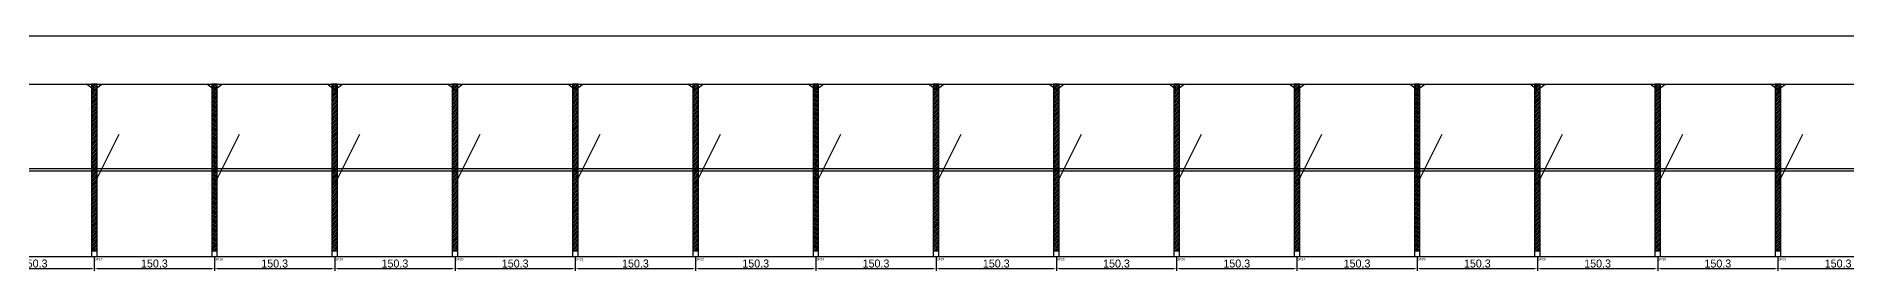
# Model space of a CAD drawing. Header units: metres. Extents: x -30 to 9409, y -25 to 308.
# Drawn here: x 2362 to 4625, y -25 to 268 of the extents above; entities that cross this region are included whole.
import ezdxf

# ---------------------------------------------------------------- set-up
doc = ezdxf.new("R2010")
doc.units = ezdxf.units.M
for name, color, linetype in [('BARRA_ANCORAGEM', 1, 'Continuous'), ('COTA', 241, 'Continuous'), ('GARFOS OK', 3, 'Continuous'), ('NOME DA VIGA', 6, 'Continuous'), ('SARR_7x7', 40, 'Continuous'), ('TIRAS REESCORAMENTO', 252, 'Continuous'), ('VIGAS', 3, 'Continuous')]:
    doc.layers.add(name, color=color, linetype=linetype)
doc.dimstyles.new('EZ DXF', dxfattribs={"dimtxt": 10, "dimasz": 3.5, "dimexe": 3, "dimexo": 1.5, "dimgap": 1, "dimtad": 1, "dimdec": 1, "dimdsep": 46, "dimcen": 2.5, "dimazin": 3, "dimtfac": 1, "dimtmove": 0, "dimatfit": 3})

msp = doc.modelspace()

# ---------------------------------------------------------------- hatches: boundary and pattern name
at = {"layer": 'COTA'}
h = msp.add_hatch(dxfattribs=at)
h.set_pattern_fill('ANSI31', scale=0.5)
h.paths.add_polyline_path([(2431.313952, 0), (2438.313952, 0), (2438.313952, 208), (2431.313952, 208)])
h = msp.add_hatch(dxfattribs=at)
h.set_pattern_fill('ANSI31', scale=0.5)
h.paths.add_polyline_path([(2581.614824, 0), (2588.614824, 0), (2588.614824, 208), (2581.614824, 208)])
h = msp.add_hatch(dxfattribs=at)
h.set_pattern_fill('ANSI31', scale=0.5)
h.paths.add_polyline_path([(2731.915696, 0), (2738.915696, 0), (2738.915696, 208), (2731.915696, 208)])
h = msp.add_hatch(dxfattribs=at)
h.set_pattern_fill('ANSI31', scale=0.5)
h.paths.add_polyline_path([(2882.216568, 0), (2889.216568, 0), (2889.216568, 208), (2882.216568, 208)])
h = msp.add_hatch(dxfattribs=at)
h.set_pattern_fill('ANSI31', scale=0.5)
h.paths.add_polyline_path([(3032.51744, 0), (3039.51744, 0), (3039.51744, 208), (3032.51744, 208)])
h = msp.add_hatch(dxfattribs=at)
h.set_pattern_fill('ANSI31', scale=0.5)
h.paths.add_polyline_path([(3182.818312, 0), (3189.818312, 0), (3189.818312, 208), (3182.818312, 208)])
h = msp.add_hatch(dxfattribs=at)
h.set_pattern_fill('ANSI31', scale=0.5)
h.paths.add_polyline_path([(3333.119184, 0), (3340.119184, 0), (3340.119184, 208), (3333.119184, 208)])
h = msp.add_hatch(dxfattribs=at)
h.set_pattern_fill('ANSI31', scale=0.5)
h.paths.add_polyline_path([(3483.420056, 0), (3490.420056, 0), (3490.420056, 208), (3483.420056, 208)])
h = msp.add_hatch(dxfattribs=at)
h.set_pattern_fill('ANSI31', scale=0.5)
h.paths.add_polyline_path([(3633.720928, 0), (3640.720928, 0), (3640.720928, 208), (3633.720928, 208)])
h = msp.add_hatch(dxfattribs=at)
h.set_pattern_fill('ANSI31', scale=0.5)
h.paths.add_polyline_path([(3784.0218, 0), (3791.0218, 0), (3791.0218, 208), (3784.0218, 208)])
h = msp.add_hatch(dxfattribs=at)
h.set_pattern_fill('ANSI31', scale=0.5)
h.paths.add_polyline_path([(3934.322672, 0), (3941.322672, 0), (3941.322672, 208), (3934.322672, 208)])
h = msp.add_hatch(dxfattribs=at)
h.set_pattern_fill('ANSI31', scale=0.5)
h.paths.add_polyline_path([(4084.623544, 0), (4091.623544, 0), (4091.623544, 208), (4084.623544, 208)])
h = msp.add_hatch(dxfattribs=at)
h.set_pattern_fill('ANSI31', scale=0.5)
h.paths.add_polyline_path([(4234.924416, 0), (4241.924416, 0), (4241.924416, 208), (4234.924416, 208)])
h = msp.add_hatch(dxfattribs=at)
h.set_pattern_fill('ANSI31', scale=0.5)
h.paths.add_polyline_path([(4385.225288, 0), (4392.225288, 0), (4392.225288, 208), (4385.225288, 208)])
h = msp.add_hatch(dxfattribs=at)
h.set_pattern_fill('ANSI31', scale=0.5)
h.paths.add_polyline_path([(4535.52616, 0), (4542.52616, 0), (4542.52616, 208), (4535.52616, 208)])

# ---------------------------------------------------------------- linework, layer by layer
at = {"layer": 'BARRA_ANCORAGEM'}
for p, q in [((2434.813952, 83.2), (2466.013952, 145.6)), ((2585.114824, 83.2), (2616.314824, 145.6)), ((2735.415696, 83.2), (2766.615696, 145.6)), ((2885.716568, 83.2), (2916.916568, 145.6)), ((3036.01744, 83.2), (3067.21744, 145.6)), ((3186.318312, 83.2), (3217.518312, 145.6)), ((3336.619184, 83.2), (3367.819184, 145.6)), ((3486.920056, 83.2), (3518.120056, 145.6)), ((3637.220928, 83.2), (3668.420928, 145.6)), ((3787.5218, 83.2), (3818.7218, 145.6)), ((3937.822672, 83.2), (3969.022672, 145.6)), ((4088.123544, 83.2), (4119.323544, 145.6)), ((4238.424416, 83.2), (4269.624416, 145.6)), ((4388.725288, 83.2), (4419.925288, 145.6)), ((4539.02616, 83.2), (4570.22616, 145.6))]:
    msp.add_line(p, q, dxfattribs=at)
at = {"layer": 'GARFOS OK'}
for p, q in [((2434.813952, 201), (2425.313952, 208)), ((2425.313952, 208), (2444.313952, 208)), ((2434.813952, 201), (2444.313952, 208)), ((2585.114824, 201), (2575.614824, 208)), ((2575.614824, 208), (2594.614824, 208)), ((2585.114824, 201), (2594.614824, 208)), ((2735.415696, 201), (2725.915696, 208)), ((2725.915696, 208), (2744.915696, 208)), ((2735.415696, 201), (2744.915696, 208)), ((2885.716568, 201), (2876.216568, 208)), ((2876.216568, 208), (2895.216568, 208)), ((2885.716568, 201), (2895.216568, 208)), ((3036.01744, 201), (3026.51744, 208)), ((3026.51744, 208), (3045.51744, 208)), ((3036.01744, 201), (3045.51744, 208)), ((3186.318312, 201), (3176.818312, 208)), ((3176.818312, 208), (3195.818312, 208)), ((3186.318312, 201), (3195.818312, 208)), ((3336.619184, 201), (3327.119184, 208)), ((3327.119184, 208), (3346.119184, 208)), ((3336.619184, 201), (3346.119184, 208)), ((3486.920056, 201), (3477.420056, 208)), ((3477.420056, 208), (3496.420056, 208)), ((3486.920056, 201), (3496.420056, 208)), ((3637.220928, 201), (3627.720928, 208)), ((3627.720928, 208), (3646.720928, 208)), ((3637.220928, 201), (3646.720928, 208)), ((3787.5218, 201), (3778.0218, 208)), ((3778.0218, 208), (3797.0218, 208)), ((3787.5218, 201), (3797.0218, 208)), ((3937.822672, 201), (3928.322672, 208)), ((3928.322672, 208), (3947.322672, 208)), ((3937.822672, 201), (3947.322672, 208)), ((4088.123544, 201), (4078.623544, 208)), ((4078.623544, 208), (4097.623544, 208)), ((4088.123544, 201), (4097.623544, 208)), ((4238.424416, 201), (4228.924416, 208)), ((4228.924416, 208), (4247.924416, 208)), ((4238.424416, 201), (4247.924416, 208)), ((4388.725288, 201), (4379.225288, 208)), ((4379.225288, 208), (4398.225288, 208)), ((4388.725288, 201), (4398.225288, 208)), ((4539.02616, 201), (4529.52616, 208)), ((4529.52616, 208), (4548.52616, 208)), ((4539.02616, 201), (4548.52616, 208))]:
    msp.add_line(p, q, dxfattribs=at)
at = {"layer": 'GARFOS OK', "linetype": 'CONTINUOUS'}
msp.add_line((-30, -7), (9408.654064, -7), dxfattribs=at)
at = {"layer": 'GARFOS OK'}
for points in [[(2431.313952, 0), (2438.313952, 0), (2438.313952, 208), (2431.313952, 208), (2431.313952, 0)], [(2581.614824, 0), (2588.614824, 0), (2588.614824, 208), (2581.614824, 208), (2581.614824, 0)], [(2731.915696, 0), (2738.915696, 0), (2738.915696, 208), (2731.915696, 208), (2731.915696, 0)], [(2882.216568, 0), (2889.216568, 0), (2889.216568, 208), (2882.216568, 208), (2882.216568, 0)], [(3032.51744, 0), (3039.51744, 0), (3039.51744, 208), (3032.51744, 208), (3032.51744, 0)], [(3182.818312, 0), (3189.818312, 0), (3189.818312, 208), (3182.818312, 208), (3182.818312, 0)], [(3333.119184, 0), (3340.119184, 0), (3340.119184, 208), (3333.119184, 208), (3333.119184, 0)], [(3483.420056, 0), (3490.420056, 0), (3490.420056, 208), (3483.420056, 208), (3483.420056, 0)], [(3633.720928, 0), (3640.720928, 0), (3640.720928, 208), (3633.720928, 208), (3633.720928, 0)], [(3784.0218, 0), (3791.0218, 0), (3791.0218, 208), (3784.0218, 208), (3784.0218, 0)], [(3934.322672, 0), (3941.322672, 0), (3941.322672, 208), (3934.322672, 208), (3934.322672, 0)], [(4084.623544, 0), (4091.623544, 0), (4091.623544, 208), (4084.623544, 208), (4084.623544, 0)], [(4234.924416, 0), (4241.924416, 0), (4241.924416, 208), (4234.924416, 208), (4234.924416, 0)], [(4385.225288, 0), (4392.225288, 0), (4392.225288, 208), (4385.225288, 208), (4385.225288, 0)], [(4535.52616, 0), (4542.52616, 0), (4542.52616, 208), (4535.52616, 208), (4535.52616, 0)]]:
    msp.add_lwpolyline(points, dxfattribs=at)
at = {"layer": 'SARR_7x7'}
for points in [[(2431.313952, -7), (2438.313952, -7), (2438.313952, 0), (2431.313952, 0), (2431.313952, -7)], [(2581.614824, -7), (2588.614824, -7), (2588.614824, 0), (2581.614824, 0), (2581.614824, -7)], [(2731.915696, -7), (2738.915696, -7), (2738.915696, 0), (2731.915696, 0), (2731.915696, -7)], [(2882.216568, -7), (2889.216568, -7), (2889.216568, 0), (2882.216568, 0), (2882.216568, -7)], [(3032.51744, -7), (3039.51744, -7), (3039.51744, 0), (3032.51744, 0), (3032.51744, -7)], [(3182.818312, -7), (3189.818312, -7), (3189.818312, 0), (3182.818312, 0), (3182.818312, -7)], [(3333.119184, -7), (3340.119184, -7), (3340.119184, 0), (3333.119184, 0), (3333.119184, -7)], [(3483.420056, -7), (3490.420056, -7), (3490.420056, 0), (3483.420056, 0), (3483.420056, -7)], [(3633.720928, -7), (3640.720928, -7), (3640.720928, 0), (3633.720928, 0), (3633.720928, -7)], [(3784.0218, -7), (3791.0218, -7), (3791.0218, 0), (3784.0218, 0), (3784.0218, -7)], [(3934.322672, -7), (3941.322672, -7), (3941.322672, 0), (3934.322672, 0), (3934.322672, -7)], [(4084.623544, -7), (4091.623544, -7), (4091.623544, 0), (4084.623544, 0), (4084.623544, -7)], [(4234.924416, -7), (4241.924416, -7), (4241.924416, 0), (4234.924416, 0), (4234.924416, -7)], [(4385.225288, -7), (4392.225288, -7), (4392.225288, 0), (4385.225288, 0), (4385.225288, -7)], [(4535.52616, -7), (4542.52616, -7), (4542.52616, 0), (4535.52616, 0), (4535.52616, -7)]]:
    msp.add_lwpolyline(points, dxfattribs=at)
at = {"layer": 'TIRAS REESCORAMENTO'}
for points in [[(2284.51308, 100), (2434.813952, 100), (2434.813952, 102.5), (2284.51308, 102.5), (2284.51308, 100)], [(2434.813952, 100), (2585.114824, 100), (2585.114824, 102.5), (2434.813952, 102.5), (2434.813952, 100)], [(2585.114824, 100), (2735.415696, 100), (2735.415696, 102.5), (2585.114824, 102.5), (2585.114824, 100)], [(2735.415696, 100), (2885.716568, 100), (2885.716568, 102.5), (2735.415696, 102.5), (2735.415696, 100)], [(2885.716568, 100), (3036.01744, 100), (3036.01744, 102.5), (2885.716568, 102.5), (2885.716568, 100)], [(3036.01744, 100), (3186.318312, 100), (3186.318312, 102.5), (3036.01744, 102.5), (3036.01744, 100)], [(3186.318312, 100), (3336.619184, 100), (3336.619184, 102.5), (3186.318312, 102.5), (3186.318312, 100)], [(3336.619184, 100), (3486.920056, 100), (3486.920056, 102.5), (3336.619184, 102.5), (3336.619184, 100)], [(3486.920056, 100), (3637.220928, 100), (3637.220928, 102.5), (3486.920056, 102.5), (3486.920056, 100)], [(3637.220928, 100), (3787.5218, 100), (3787.5218, 102.5), (3637.220928, 102.5), (3637.220928, 100)], [(3787.5218, 100), (3937.822672, 100), (3937.822672, 102.5), (3787.5218, 102.5), (3787.5218, 100)], [(3937.822672, 100), (4088.123544, 100), (4088.123544, 102.5), (3937.822672, 102.5), (3937.822672, 100)], [(4088.123544, 100), (4238.424416, 100), (4238.424416, 102.5), (4088.123544, 102.5), (4088.123544, 100)], [(4238.424416, 100), (4388.725288, 100), (4388.725288, 102.5), (4238.424416, 102.5), (4238.424416, 100)], [(4388.725288, 100), (4539.02616, 100), (4539.02616, 102.5), (4388.725288, 102.5), (4388.725288, 100)], [(4539.02616, 100), (4689.327032, 100), (4689.327032, 102.5), (4539.02616, 102.5), (4539.02616, 100)]]:
    msp.add_lwpolyline(points, dxfattribs=at)
at = {"layer": 'VIGAS'}
msp.add_lwpolyline([(0, 208), (9378.654064, 208), (9378.654064, 268), (0, 268), (0, 208)], dxfattribs=at)

# ---------------------------------------------------------------- texts
at = {"layer": 'NOME DA VIGA'}
for s, p in [('GF17', (2434.813952, -12)), ('GF18', (2585.114824, -12)), ('GF19', (2735.415696, -12)), ('GF20', (2885.716568, -12)), ('GF21', (3036.01744, -12)), ('GF22', (3186.318312, -12)), ('GF23', (3336.619184, -12)), ('GF24', (3486.920056, -12)), ('GF25', (3637.220928, -12)), ('GF26', (3787.5218, -12)), ('GF27', (3937.822672, -12)), ('GF28', (4088.123544, -12)), ('GF29', (4238.424416, -12)), ('GF30', (4388.725288, -12)), ('GF31', (4539.02616, -12))]:
    msp.add_text(s, height=3, dxfattribs=at).set_placement(p)

# ---------------------------------------------------------------- dimensions: what is measured, and where the dimension line sits
at = {"layer": 'COTA'}
for base, p1, p2 in [((2284.51308, -22), (2284.51308, -7), (2434.813952, -7)), ((2434.813952, -22), (2434.813952, -7), (2585.114824, -7)), ((2585.114824, -22), (2585.114824, -7), (2735.415696, -7)), ((2735.415696, -22), (2735.415696, -7), (2885.716568, -7)), ((2885.716568, -22), (2885.716568, -7), (3036.01744, -7)), ((3036.01744, -22), (3036.01744, -7), (3186.318312, -7)), ((3186.318312, -22), (3186.318312, -7), (3336.619184, -7)), ((3336.619184, -22), (3336.619184, -7), (3486.920056, -7)), ((3486.920056, -22), (3486.920056, -7), (3637.220928, -7)), ((3637.220928, -22), (3637.220928, -7), (3787.5218, -7)), ((3787.5218, -22), (3787.5218, -7), (3937.822672, -7)), ((3937.822672, -22), (3937.822672, -7), (4088.123544, -7)), ((4088.123544, -22), (4088.123544, -7), (4238.424416, -7)), ((4238.424416, -22), (4238.424416, -7), (4388.725288, -7)), ((4388.725288, -22), (4388.725288, -7), (4539.02616, -7)), ((4539.02616, -22), (4539.02616, -7), (4689.327032, -7))]:
    msp.add_linear_dim(base=base, p1=p1, p2=p2, dimstyle='EZ DXF', dxfattribs=at).render()

doc.saveas('drawing.dxf')
